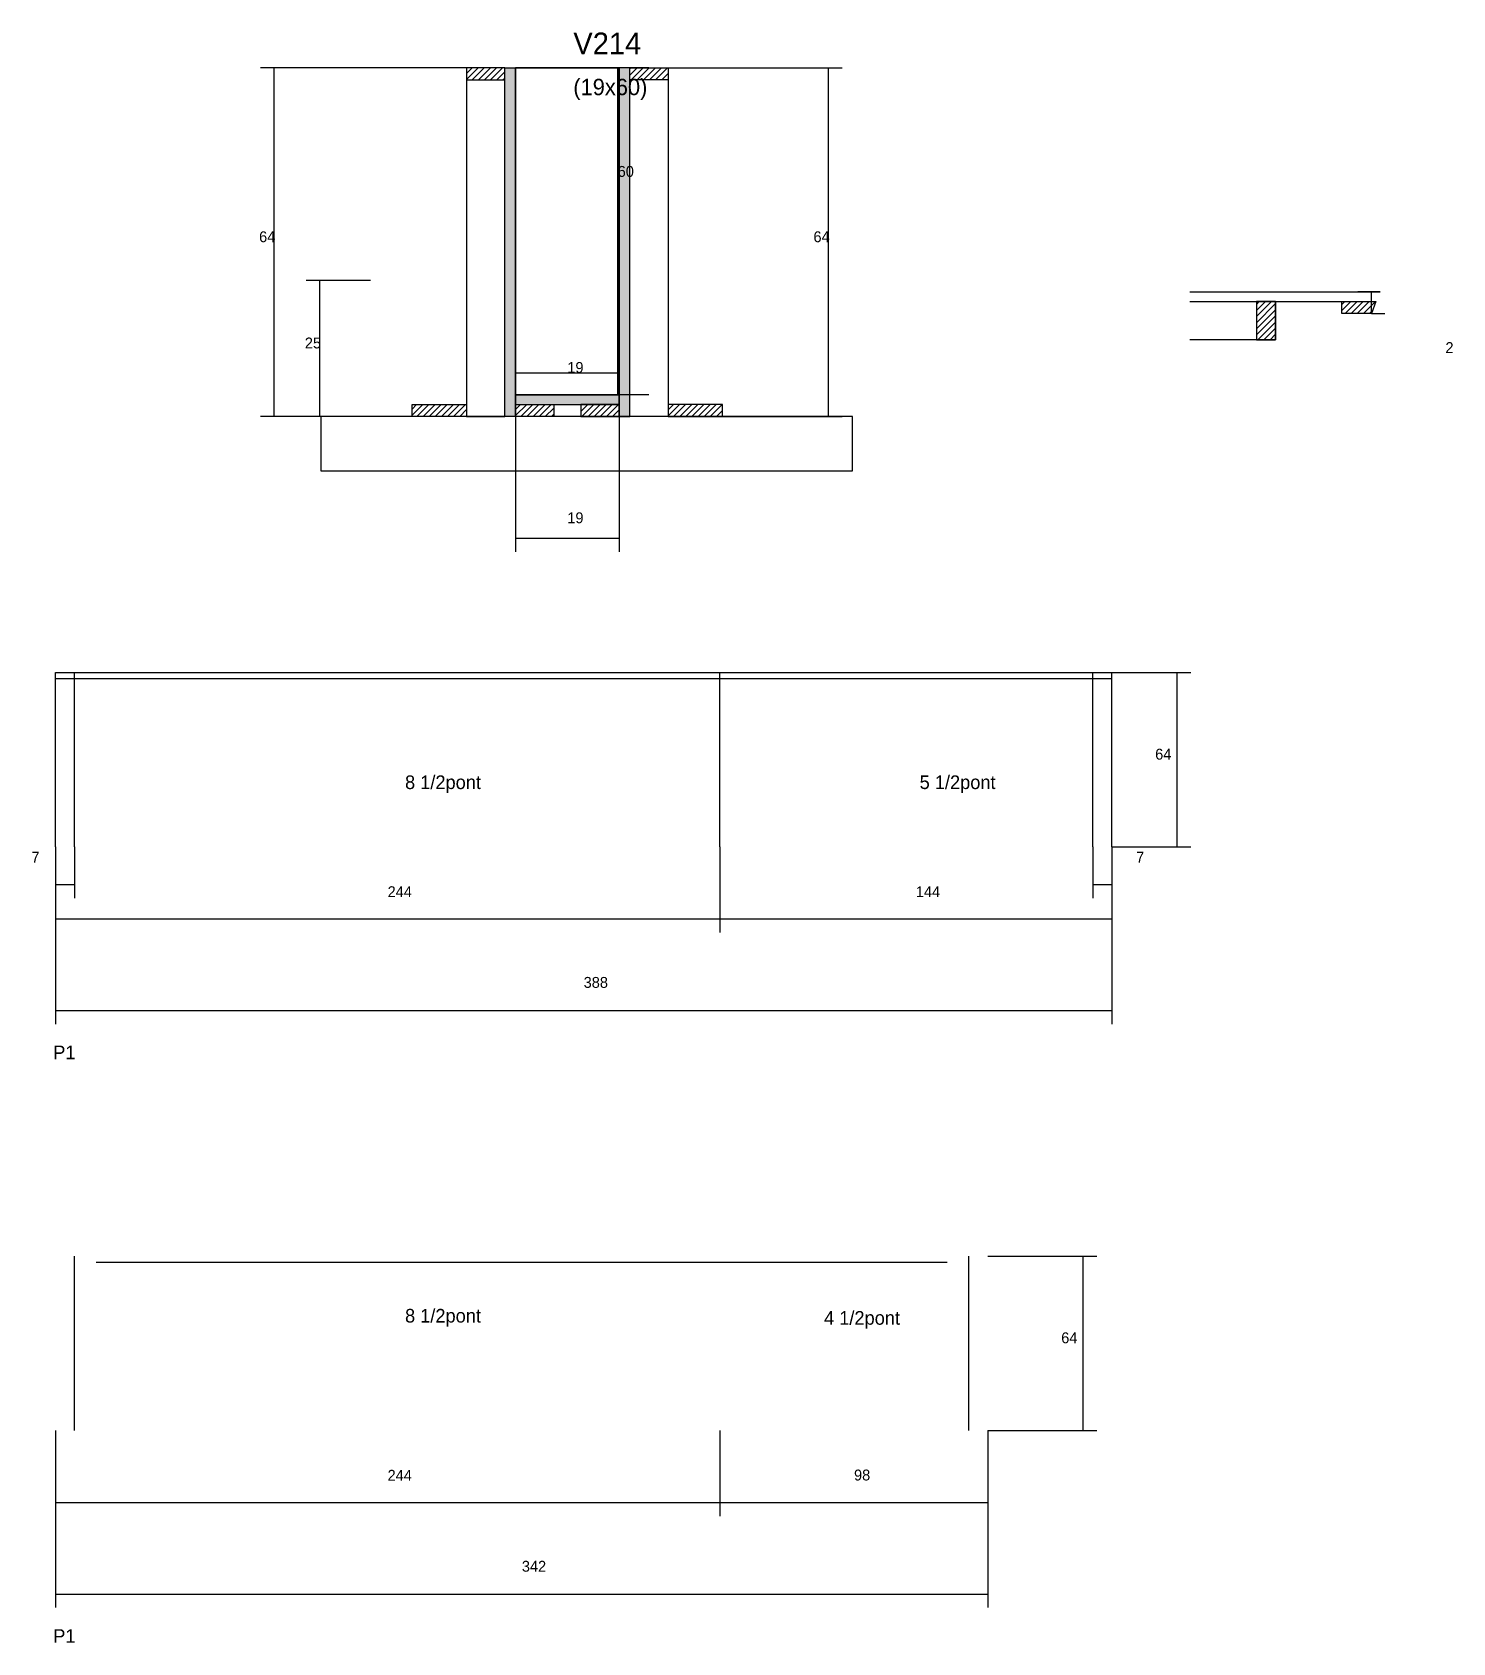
# Model space of a CAD drawing. Header units: metres. Extents: x 4449 to 4971, y 7420 to 8012.
import ezdxf

# ---------------------------------------------------------------- set-up
doc = ezdxf.new("R2010")
doc.units = ezdxf.units.M
for name, color, linetype in [('CONCRETO', 251, 'Continuous'), ('COTA', 4, 'Continuous'), ('Cota Seção (2x)', 4, 'Continuous'), ('Hachura', 253, 'Continuous'), ('Madeira', 126, 'Continuous'), ('NOMENCLATURA', 7, 'Continuous'), ('Painéis', 200, 'Continuous'), ('SARR_2.2x7', 40, 'Continuous'), ('Texto Seção', 7, 'Continuous')]:
    doc.layers.add(name, color=color, linetype=linetype)

msp = doc.modelspace()

# ---------------------------------------------------------------- hatches: boundary and pattern name
at = {"layer": 'Hachura'}
h = msp.add_hatch(dxfattribs=at)
h.set_pattern_fill('ANSI31', scale=0.5)
h.paths.add_polyline_path([(4622.8, 7994.2), (4622.8, 7998.6), (4622.8, 7998.6), (4608.8, 7998.6), (4608.8, 7998.6), (4608.8, 7994.2), (4608.8, 7994.2), (4622.8, 7994.2)])
h = msp.add_hatch(color=8, dxfattribs=at)
h.dxf.hatch_style = 1
h.paths.add_polyline_path([(4622.8, 7998.6), (4626.8, 7998.6), (4626.8, 7998.6), (4626.8, 7870.6), (4626.8, 7870.6), (4622.8, 7870.6), (4622.8, 7870.6), (4622.8, 7998.6)])
h = msp.add_hatch(color=8, dxfattribs=at)
h.dxf.hatch_style = 1
h.paths.add_polyline_path([(4668.8, 7998.6), (4664.8, 7998.6), (4664.8, 7998.6), (4664.8, 7870.6), (4664.8, 7870.6), (4668.8, 7870.6), (4668.8, 7870.6), (4668.8, 7998.6)])
h = msp.add_hatch(dxfattribs=at)
h.set_pattern_fill('ANSI31', scale=0.5)
h.paths.add_polyline_path([(4668.8, 7994.2), (4668.8, 7998.6), (4668.8, 7998.6), (4682.8, 7998.6), (4682.8, 7998.6), (4682.8, 7994.2), (4682.8, 7994.2), (4668.8, 7994.2)])
h = msp.add_hatch(dxfattribs=at)
h.set_pattern_fill('ANSI31', scale=0.5)
h.paths.add_polyline_path([(4905.9, 7912.8), (4898.9, 7912.8), (4898.9, 7898.8), (4905.9, 7898.8)])
h = msp.add_hatch(dxfattribs=at)
h.set_pattern_fill('ANSI31', scale=0.5)
h.paths.add_polyline_path([(4942.8, 7912.8), (4941.1, 7908.4), (4941.1, 7908.4), (4930.3, 7908.4), (4930.3, 7908.4), (4930.3, 7912.8), (4930.3, 7912.8), (4942.8, 7912.8)])
h = msp.add_hatch(color=8, dxfattribs=at)
h.dxf.hatch_style = 1
h.paths.add_polyline_path([(4664.8, 7875), (4664.8, 7878.6), (4664.8, 7878.6), (4626.8, 7878.6), (4626.8, 7878.6), (4626.8, 7875), (4626.8, 7875), (4664.8, 7875)])
h = msp.add_hatch(dxfattribs=at)
h.set_pattern_fill('ANSI31', scale=0.5)
h.paths.add_polyline_path([(4588.8, 7870.6), (4588.8, 7875), (4588.8, 7875), (4608.8, 7875), (4608.8, 7875), (4608.8, 7870.6), (4608.8, 7870.6), (4588.8, 7870.6)])
h = msp.add_hatch(dxfattribs=at)
h.set_pattern_fill('ANSI31', scale=0.5)
h.paths.add_polyline_path([(4626.8, 7870.6), (4626.8, 7875), (4626.8, 7875), (4640.8, 7875), (4640.8, 7875), (4640.8, 7870.6), (4640.8, 7870.6), (4626.8, 7870.6)])
h = msp.add_hatch(dxfattribs=at)
h.set_pattern_fill('ANSI31', scale=0.5)
h.paths.add_polyline_path([(4664.8, 7870.6), (4664.8, 7875), (4664.8, 7875), (4650.8, 7875), (4650.8, 7875), (4650.8, 7870.6), (4650.8, 7870.6), (4664.8, 7870.6)])
h = msp.add_hatch(dxfattribs=at)
h.set_pattern_fill('ANSI31', scale=0.5)
h.paths.add_polyline_path([(4702.8, 7870.6), (4702.8, 7875), (4702.8, 7875), (4682.8, 7875), (4682.8, 7875), (4682.8, 7870.6), (4682.8, 7870.6), (4702.8, 7870.6)])

# ---------------------------------------------------------------- linework, layer by layer
at = {"layer": 'CONCRETO'}
for points in [[(4626.8, 7998.6), (4626.8, 7998.6), (4664.8, 7998.6), (4664.8, 7970.6), (4664.8, 7970.6), (4664.8, 7878.6), (4626.8, 7878.6), (4626.8, 7998.6)], [(4626.8, 7878.6), (4664.8, 7878.6), (4664.8, 7998.6), (4626.8, 7998.6)]]:
    msp.add_lwpolyline(points, close=True, dxfattribs=at)
at = {"layer": 'COTA'}
for p, q in [((4608.8, 7998.6), (4533.1, 7998.6)), ((4538.1, 7870.6), (4538.1, 7998.6)), ((4682.8, 7998.6), (4746.7, 7998.6)), ((4741.7, 7870.6), (4741.7, 7998.6)), ((4573.5, 7920.6), (4549.9, 7920.6)), ((4554.9, 7870.6), (4554.9, 7920.6)), ((4944.3, 7916.4), (4936.1, 7916.4)), ((4941.1, 7908.4), (4941.1, 7916.4)), ((4941.1, 7908.4), (4946.1, 7908.4)), ((4593.2, 7870.6), (4533.1, 7870.6)), ((4573.5, 7870.6), (4549.9, 7870.6)), ((4626.8, 7870.6), (4626.8, 7820.9)), ((4664.8, 7870.6), (4664.8, 7820.9)), ((4698.4, 7870.6), (4746.7, 7870.6)), ((4626.8, 7825.9), (4664.8, 7825.9)), ((4457.8, 7712.6), (4457.8, 7681.1)), ((4457.8, 7712.6), (4457.8, 7647.5)), ((4457.8, 7712.6), (4457.8, 7693.7)), ((4464.8, 7712.6), (4464.8, 7693.7)), ((4701.8, 7712.6), (4701.8, 7681.1)), ((4701.8, 7712.6), (4701.8, 7681.1)), ((4838.8, 7712.6), (4838.8, 7693.7)), ((4845.8, 7712.6), (4845.8, 7681.1)), ((4845.8, 7712.6), (4845.8, 7647.5)), ((4845.8, 7712.6), (4845.8, 7693.7)), ((4457.8, 7698.7), (4464.8, 7698.7)), ((4838.8, 7698.7), (4845.8, 7698.7)), ((4457.8, 7686.1), (4701.8, 7686.1)), ((4701.8, 7686.1), (4845.8, 7686.1)), ((4457.8, 7652.5), (4845.8, 7652.5)), ((4457.8, 7498.3), (4457.8, 7466.8)), ((4457.8, 7498.3), (4457.8, 7433.2)), ((4701.8, 7498.3), (4701.8, 7466.8)), ((4701.8, 7498.3), (4701.8, 7466.8)), ((4800.3, 7498.3), (4800.3, 7466.8)), ((4800.3, 7498.3), (4800.3, 7433.2)), ((4457.8, 7471.8), (4701.8, 7471.8)), ((4701.8, 7471.8), (4800.3, 7471.8)), ((4457.8, 7438.2), (4800.3, 7438.2))]:
    msp.add_line(p, q, dxfattribs=at)
at = {"layer": 'Cota Seção (2x)'}
for p, q in [((4675.8, 7998.6), (4659.3, 7998.6)), ((4664.3, 7878.6), (4664.3, 7998.6)), ((4626.8, 7870.6), (4626.8, 7891.6)), ((4664.8, 7870.6), (4664.8, 7891.6)), ((4626.8, 7886.6), (4664.8, 7886.6)), ((4675.8, 7878.6), (4659.3, 7878.6)), ((4845.8, 7776.6), (4874.8, 7776.6)), ((4869.8, 7712.6), (4869.8, 7776.6)), ((4845.8, 7712.6), (4874.8, 7712.6)), ((4800.3, 7562.3), (4840.3, 7562.3)), ((4835.3, 7498.3), (4835.3, 7562.3)), ((4800.3, 7498.3), (4840.3, 7498.3))]:
    msp.add_line(p, q, dxfattribs=at)
at = {"layer": 'Madeira'}
for points in [[(4622.8, 7994.2), (4622.8, 7998.6), (4608.8, 7998.6), (4608.8, 7994.2)], [(4622.8, 7998.6), (4608.8, 7998.6), (4608.8, 7870.6), (4622.8, 7870.6)], [(4668.8, 7994.2), (4668.8, 7998.6), (4682.8, 7998.6), (4682.8, 7994.2)], [(4668.8, 7998.6), (4682.8, 7998.6), (4682.8, 7870.6), (4668.8, 7870.6)], [(4905.9, 7898.8), (4905.9, 7912.8), (4898.9, 7912.8), (4898.9, 7898.8)], [(4930.3, 7912.8), (4942.8, 7912.8), (4941.1, 7908.4), (4930.3, 7908.4)], [(4588.8, 7870.6), (4588.8, 7875), (4608.8, 7875), (4608.8, 7870.6)], [(4626.8, 7870.6), (4626.8, 7875), (4640.8, 7875), (4640.8, 7870.6)], [(4664.8, 7870.6), (4664.8, 7875), (4650.8, 7875), (4650.8, 7870.6)], [(4702.8, 7870.6), (4702.8, 7875), (4682.8, 7875), (4682.8, 7870.6)], [(4555.3, 7850.6), (4750.5, 7850.6), (4750.5, 7870.6), (4555.3, 7870.6)]]:
    msp.add_lwpolyline(points, close=True, dxfattribs=at)
msp.add_lwpolyline([(4905.9, 7912.8), (4905.9, 7898.8), (4874.4, 7898.8)], dxfattribs=at)
at = {"layer": 'Painéis'}
for p, q in [((4626.8, 7870.6), (4626.8, 7998.6)), ((4664.8, 7870.6), (4664.8, 7998.6)), ((4874.4, 7916.4), (4944.3, 7916.4)), ((4874.4, 7912.8), (4942.8, 7912.8)), ((4626.8, 7878.6), (4664.8, 7878.6)), ((4626.8, 7875), (4626.8, 7878.6)), ((4664.8, 7875), (4664.8, 7878.6)), ((4457.8, 7776.6), (4845.8, 7776.6)), ((4457.8, 7712.6), (4457.8, 7776.6)), ((4701.8, 7712.6), (4701.8, 7776.6)), ((4845.8, 7712.6), (4845.8, 7776.6))]:
    msp.add_line(p, q, dxfattribs=at)
for points in [[(4622.8, 7998.6), (4626.8, 7998.6), (4626.8, 7870.6), (4622.8, 7870.6)], [(4668.8, 7998.6), (4664.8, 7998.6), (4664.8, 7870.6), (4668.8, 7870.6)], [(4664.8, 7875), (4664.8, 7878.6), (4626.8, 7878.6), (4626.8, 7875)]]:
    msp.add_lwpolyline(points, close=True, dxfattribs=at)
at = {"layer": 'SARR_2.2x7'}
for p, q in [((4457.8, 7774.4), (4701.8, 7774.4)), ((4464.8, 7712.6), (4464.8, 7776.6)), ((4701.8, 7774.4), (4845.8, 7774.4)), ((4838.8, 7712.6), (4838.8, 7776.6)), ((4464.8, 7498.3), (4464.8, 7562.3)), ((4472.8, 7560.1), (4701.8, 7560.1)), ((4701.8, 7560.1), (4785.3, 7560.1)), ((4793.3, 7498.3), (4793.3, 7562.3))]:
    msp.add_line(p, q, dxfattribs=at)

# ---------------------------------------------------------------- texts
at = {"layer": 'COTA'}
for s, p in [('64', (4532.6, 7934.6)), ('64', (4736.2, 7934.6)), ('25', (4549.4, 7895.6)), ('2', (4968.3, 7893.9)), ('19', (4645.8, 7831.4)), ('7', (4449, 7706.8)), ('7', (4854.7, 7706.8)), ('244', (4579.8, 7694.1)), ('144', (4773.8, 7694.1)), ('388', (4651.8, 7660.8)), ('244', (4579.8, 7479.8)), ('98', (4751.1, 7479.9)), ('342', (4629.1, 7446.4))]:
    msp.add_text(s, height=4, dxfattribs=at).set_placement(p)
at = {"layer": 'Cota Seção (2x)'}
for s, p in [('60', (4664.3, 7958.6)), ('19', (4645.8, 7886.6)), ('64', (4861.7, 7744.6)), ('64', (4827.2, 7530.3))]:
    msp.add_text(s, height=4, dxfattribs=at).set_placement(p)
at = {"layer": 'NOMENCLATURA'}
for s, p in [('8 1/2pont', (4586.2, 7733.8)), ('5 1/2pont', (4775.2, 7733.8)), ('P1', (4457, 7634.6)), ('8 1/2pont', (4586.2, 7537.9)), ('4 1/2pont', (4740.1, 7537.1)), ('P1', (4457, 7420.3))]:
    msp.add_text(s, height=5, dxfattribs=at).set_placement(p)
at = {"layer": 'Texto Seção'}
for s, height, p in [('V214', 8, (4648, 8003.6)), ('(19x60)', 6, (4648, 7988.6))]:
    msp.add_text(s, height=height, dxfattribs=at).set_placement(p)

doc.saveas('drawing.dxf')
